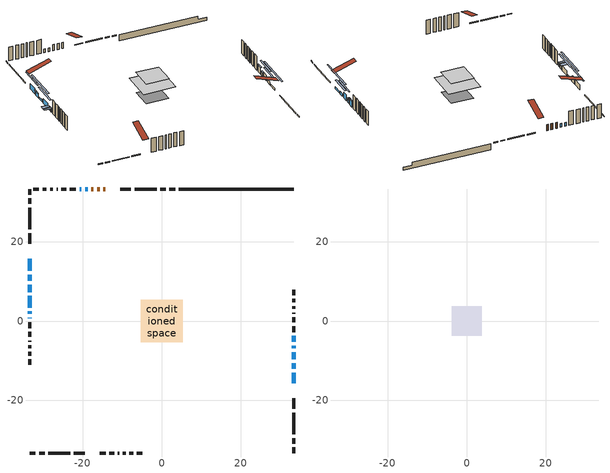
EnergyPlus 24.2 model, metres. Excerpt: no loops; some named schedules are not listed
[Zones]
conditioned space
 floor adiabatic (AdiabaticFloorConstruction): -5.32,-5.32 -5.32,5.32 5.32,5.32 5.32,-5.32 z3.23
 floor foundation (Slab1 construction): -3.71,-3.55 -3.71,3.55 3.71,3.55 3.71,-3.55 z-1.34
 wall outside (RimJoist1 construction): 3.37,33.35 1.96,33.35 / -33.35,-33.35 -31.94,-33.35 / -33.35,33.35 -33.35,31.94 / 33.35,-33.35 33.35,-31.94 z0.79:1.09
 wall outside (RimJoist2 construction): 1.03,33.35 -0.38,33.35 / -31.01,-33.35 -29.61,-33.35 / -33.35,31.01 -33.35,29.61 / 33.35,-31.01 33.35,-29.61 z0.79:1.09
 wall outside (RimJoist3 construction): -1.31,33.35 -6.86,33.35 / -28.68,-33.35 -23.13,-33.35 / -33.35,28.68 -33.35,23.13 / 33.35,-28.68 33.35,-23.13 z0.79:1.09
 wall outside (RimJoist4 construction): -7.79,33.35 -10.51,33.35 / -22.2,-33.35 -19.48,-33.35 / -33.35,22.2 -33.35,19.48 / 33.35,-22.2 33.35,-19.48 z0.79:1.09
 wall outside (AdiabaticWallConstruction 1): -14.3,33.35 -14.77,33.35 / -15.7,33.35 -16.33,33.35 / -17.26,33.35 -17.82,33.35 z0.79:2.82
 wall outside (AdiabaticWallConstruction): -18.75,33.35 -19.36,33.35 / 33.35,-6.91 33.35,-6.2 / -20.29,33.35 -20.75,33.35 z0.79:2.01; -33.35,15.69 -33.35,12.64 z0.79:2.62; -33.35,11.72 -33.35,10.11 z0.79:2.24; 33.35,-15.69 33.35,-13.05 z0.79:1.38; -33.35,9.19 -33.35,7.25 z0.79:1.48; 33.35,-12.12 33.35,-10.65 z0.79:1.76; 33.35,-9.72 33.35,-7.84 z0.79:2.82; -33.35,6.33 -33.35,3.33 z0.79:2.42; -33.35,2.4 -33.35,1.79 / -33.35,0.87 -33.35,0.63 z0.79:1.86; 33.35,-5.27 33.35,-3.73 z0.79:2.98
 wall outside (Wall1 construction): -21.68,33.35 -23.2,33.35 / -15.69,-33.35 -14.17,-33.35 / -33.35,-0.29 -33.35,-1.82 / 33.35,-2.8 33.35,-1.27 z0.79:5.67
 wall outside (Wall2 construction): -24.13,33.35 -25.38,33.35 / -13.24,-33.35 -11.99,-33.35 / -33.35,-2.75 -33.35,-4 / 33.35,-0.34 33.35,0.91 z0.79:5.67
 wall outside (Wall3 construction): -26.31,33.35 -26.58,33.35 / -11.06,-33.35 -10.79,-33.35 / -33.35,-4.93 -33.35,-5.2 / 33.35,1.84 33.35,2.11 z0.79:5.67
 wall outside (Wall4 construction): -27.51,33.35 -28.24,33.35 / -9.86,-33.35 -9.13,-33.35 / -33.35,-6.13 -33.35,-6.85 / 33.35,3.04 33.35,3.76 z0.79:5.67
 wall outside (Wall5 construction): -29.16,33.35 -30.11,33.35 / -8.2,-33.35 -7.26,-33.35 / -33.35,-7.78 -33.35,-8.72 / 33.35,4.69 33.35,5.63 z0.79:5.67
 wall outside (Wall6 construction): -31.03,33.35 -32.42,33.35 / -6.33,-33.35 -4.94,-33.35 / -33.35,-9.65 -33.35,-11.04 / 33.35,6.56 33.35,7.95 z0.79:5.67
 wall foundation (FoundationWall1 construction): 4.29,33.35,-1.34 4.29,33.35,0.79 30.45,33.35,0.79 30.45,33.35,-0.2 33.35,33.35,-0.2 33.35,33.35,-1.34
 window (WindowConstruction 7): -18.75,33.35 -19.36,33.35 z0.79:2.01
 window (WindowConstruction 5): -33.35,15.69 -33.35,12.64 z0.79:2.62
 window (WindowConstruction 6): -33.35,11.71 -33.35,10.11 z0.79:2.24
 window (WindowConstruction 11): 33.35,-15.69 33.35,-13.05 z0.79:1.38
 window (WindowConstruction 12): -33.35,9.18 -33.35,7.26 z0.79:1.48
 window (WindowConstruction): 33.35,-12.12 33.35,-10.65 z0.79:1.76
 window (WindowConstruction 1): 33.35,-9.72 33.35,-7.84 z0.79:2.82
 window (WindowConstruction 2): -33.35,6.33 -33.35,3.33 z0.79:2.41
 window (WindowConstruction 8): -33.35,2.4 -33.35,1.79 z0.79:1.86
 window (WindowConstruction 9): -33.35,0.86 -33.35,0.64 z0.79:1.86
 window (WindowConstruction 3): 33.35,-6.91 33.35,-6.2 z0.79:2.01
 window (WindowConstruction 4): 33.35,-5.27 33.35,-3.73 z0.79:2.98
 window (WindowConstruction 10): -20.29,33.35 -20.75,33.35 z0.79:2.01
 door (Door): -14.3,33.35 -14.77,33.35 z0.79:2.82
 door (Door 1): -15.7,33.35 -16.33,33.35 z0.79:2.82
 door (Door 2): -17.26,33.35 -17.82,33.35 z0.79:2.82
 ceiling adiabatic (AdiabaticFloorConstruction): 5.32,-5.32 5.32,5.32 -5.32,5.32 -5.32,-5.32 z3.23
attic - vented
 floor to conditioned space (Floor1 construction Reversed): -3.76,-3.76 -3.76,3.76 3.76,3.76 3.76,-3.76 z5.67
 roof outside (Roof1 construction): -13.37,33.35,5.67 -13.37,26.03,8.11 -11.44,26.03,8.11 -11.44,33.35,5.67; -16.62,-33.35,5.67 -16.62,-26.03,8.11 -18.55,-26.03,8.11 -18.55,-33.35,5.67; -33.35,16.62,5.67 -26.03,16.62,8.11 -26.03,18.55,8.11 -33.35,18.55,5.67; 33.35,-16.62,5.67 26.03,-16.62,8.11 26.03,-18.55,8.11 33.35,-18.55,5.67
shading: -33.35,10 -33.35,18.33 -33.77,18.33 -33.77,10 z5.26; -33.35,9.91 -33.35,11.92 -33.77,11.92 -33.77,9.91 z2.44; 33.35,-7.97 33.35,-20.77 33.77,-20.77 33.77,-7.97 z6.46; -33.35,2.17 -33.35,14.27 -33.77,14.27 -33.77,2.17 z6.56; 33.35,-8.01 33.35,-14.76 33.77,-14.76 33.77,-8.01 z4.4; 33.35,-5.2 33.35,-12.36 33.77,-12.36 33.77,-5.2 z5.46; -33.35,0.69 -33.35,8.97 -33.77,8.97 -33.77,0.69 z5.05; -33.35,1.49 -33.35,2.7 -35.8,2.7 -35.8,1.49 z2.16; -33.35,0.34 -33.35,1.16 -35.8,1.16 -35.8,0.34 z2.16; 33.35,-6 33.35,-7.11 33.77,-7.11 33.77,-6 z2.21; 33.35,-3.52 33.35,-5.48 33.77,-5.48 33.77,-3.52 z3.18
[Building]
Building 1: Terrain=Suburbs
[Site:Location]
Toronto City Centre_ON: Latitude {deg}=43.63; Longitude {deg}=-79.39; Time Zone {hr}=-5; Elevation {m}=77; Keep Site Location Information=Yes
[Site:GroundTemperature:Shallow]
5.01852, 3.26908, 3.12898, 3.95918, 7.29196, 10.6092, 13.4851, 15.3069, 15.4617, 13.9799, 11.1774, 7.9619
[Site:WaterMainsTemperature]
Calculation Method=Schedule; Temperature Schedule=mains temperature schedule
[Material] Roughness=Rough; Thermal Absorptance=0.9
Name | Thickness {m} | Conductivity {W/m-K} | Density {kg/m3} | Specific Heat {J/kg-K} | Solar Absorptance | Visible Absorptance
asphalt or fiberglass shingles | 0.00635 | 0.162714 | 1121.4 | 1465.45 | 0.4 | 0.4
ceiling stud and cavity | 0.1397 | 0.0800577 | 65.682 | 1177.47 | 0.7 | 0.7
concrete 4.0 in. | 0.1016 | 1.803125 | 2242.8 | 837.4 | 0.7 | 0.7
concrete 8.0 in. | 0.2032 | 1.803125 | 2242.8 | 837.4 | 0.7 | 0.7
door material | 0.04445 | 0.0451087 | 512.64 | 1214.23 | 0.7 | 0.7
exterior vertical ins | 0.0243369 | 0.029427 | 32.04 | 1214.23 | 0.7 | 0.7
floor covering | 0.0127 | 0.0433444 | 54.468 | 1339.84 | 0.6 | 0.6
floor rigid ins; wall rigid ins | 0.512978 | 0.029427 | 32.04 | 1214.23 | 0.7 | 0.7
floor stud and cavity | 0.1397 | 1.75129 | 37.0049 | 1207.88 | 0.7 | 0.7
furniture material conditioned space 1 | 0.1524 | 0.115458 | 640.8 | 1214.23 | 0.6 | 0.6
gypsum board | 0.0127 | 0.160291 | 801 | 837.4 | 0.6 | 0.6
gypsum board 1 | 0.0127 | 0.160291 | 801 | 837.4 | 0.7 | 0.7
osb sheathing 0.5 in. | 0.0127 | 0.115458 | 512.64 | 1214.23 | 0.7 | 0.7
osb sheathing 0.75 in. | 0.01905 | 0.115458 | 512.64 | 1214.23 | 0.7 | 0.7
osb sheathing 2.0 in. | 0.0508 | 0.115458 | 512.64 | 1214.23 | 0.7 | 0.7
rim joist stud and cavity | 0.0508 | 0.0464888 | 125.044 | 1163.47 | 0.6 | 0.6
rim joist stud and cavity 1 | 0.0508 | 0.0389034 | 125.044 | 1163.47 | 0.6 | 0.6
rim joist stud and cavity 2 | 0.0508 | 0.0509196 | 125.044 | 1163.47 | 0.6 | 0.6
rim joist stud and cavity 3 | 0.0508 | 0.0387988 | 125.044 | 1163.47 | 0.6 | 0.6
wall stud and cavity | 0.1397 | 0.100683 | 139.0536 | 1170.24 | 0.7 | 0.7
wall stud and cavity 1 | 0.1397 | 0.131139 | 139.0536 | 1170.24 | 0.7 | 0.7
wall stud and cavity 2 | 0.1397 | 0.149414 | 139.0536 | 1170.24 | 0.7 | 0.7
wall stud and cavity 3 | 0.1397 | 0.123006 | 139.0536 | 1170.24 | 0.7 | 0.7
wall stud and cavity 4 | 0.1397 | 0.103575 | 139.0536 | 1170.24 | 0.7 | 0.7
wall stud and cavity 5 | 0.1397 | 0.129851 | 139.0536 | 1170.24 | 0.7 | 0.7
wall stud and cavity 6 | 0.0889 | 0.380278 | 52.3479 | 1209.89 | 0.7 | 0.7
wall stud and cavity 7 | 0.0889 | 0.391764 | 83.0341 | 1211.67 | 0.7 | 0.7
wood siding | 0.0254 | 0.102417 | 544.68 | 1172.36 | 0.4 | 0.4
wood siding 1; wood siding 2; wood siding 3 | 0.0254 | 0.102417 | 544.68 | 1172.36 | 0.7 | 0.7
[WindowMaterial:SimpleGlazingSystem]
Name | U-Factor {W/m2-K} | Solar Heat Gain Coefficient
WindowMaterial | 2.44835 | 0.62
WindowMaterial 1 | 4.20286 | 0.68
WindowMaterial 10 | 2.97868 | 0.61
WindowMaterial 11 | 2.969594 | 0.62
WindowMaterial 12 | 2.94461 | 0.65
WindowMaterial 2 | 2.3524 | 0.66
WindowMaterial 3 | 2.95426 | 0.63
WindowMaterial 4 | 2.887263 | 0.7
WindowMaterial 5 | 3.29381 | 0.71
WindowMaterial 6 | 2.90089 | 0.68
WindowMaterial 7 | 2.96789 | 0.62
WindowMaterial 8 | 2.972433 | 0.61
WindowMaterial 9 | 3.32333 | 0.47
[Construction]
AdiabaticFloorConstruction: floor stud and cavity, floor rigid ins, osb sheathing 0.75 in., floor covering
AdiabaticWallConstruction: wood siding 2, wall rigid ins, wall stud and cavity 6, gypsum board
AdiabaticWallConstruction 1: wood siding 3, wall rigid ins, wall stud and cavity 6, gypsum board
Door; Door 1; Door 2: door material
Floor1 construction Reversed: gypsum board, ceiling stud and cavity
FoundationWall1 construction: concrete 8.0 in., gypsum board 1
furniture construction conditioned space 1: furniture material conditioned space 1
PartitionWallConstruction: gypsum board, wall stud and cavity 7, gypsum board
RimJoist1 construction: wood siding 1, osb sheathing 2.0 in., rim joist stud and cavity
RimJoist2 construction: wood siding 1, osb sheathing 2.0 in., rim joist stud and cavity 1
RimJoist3 construction: wood siding 1, osb sheathing 2.0 in., rim joist stud and cavity 2
RimJoist4 construction: wood siding 1, osb sheathing 2.0 in., rim joist stud and cavity 3
Roof1 construction: asphalt or fiberglass shingles
Slab1 construction: concrete 4.0 in.
Wall1 construction: wood siding, osb sheathing 0.5 in., wall stud and cavity, gypsum board
Wall2 construction: wood siding, osb sheathing 0.5 in., wall stud and cavity 1, gypsum board
Wall3 construction: wood siding, osb sheathing 0.5 in., wall stud and cavity 2, gypsum board
Wall4 construction: wood siding, osb sheathing 0.5 in., wall stud and cavity 3, gypsum board
Wall5 construction: wood siding, osb sheathing 0.5 in., wall stud and cavity 4, gypsum board
Wall6 construction: wood siding, osb sheathing 0.5 in., wall stud and cavity 5, gypsum board
WindowConstruction: WindowMaterial
WindowConstruction 1: WindowMaterial 1
WindowConstruction 10: WindowMaterial 10
WindowConstruction 11: WindowMaterial 11
WindowConstruction 12: WindowMaterial 12
WindowConstruction 2: WindowMaterial 2
WindowConstruction 3: WindowMaterial 3
WindowConstruction 4: WindowMaterial 4
WindowConstruction 5: WindowMaterial 5
WindowConstruction 6: WindowMaterial 6
WindowConstruction 7: WindowMaterial 7
WindowConstruction 8: WindowMaterial 8
WindowConstruction 9: WindowMaterial 9
[Zone] Multiplier=1; Part of Total Floor Area=Yes
Name | Volume {m3}
attic - vented | 22.3832
conditioned space | 413.2
[Space]
Name | Zone | Volume {m3}
attic - vented 1 | attic - vented | 22.3832
conditioned space 1 | conditioned space | 413.2
[ZoneInfiltration:EffectiveLeakageArea]
infil attic - vented 1: Zone or Space=attic - vented 1; Schedule=Always On Discrete; Effective Air Leakage Area {cm2}=2378.95; Stack Coefficient=0.000169702; Wind Coefficient=8.80164e-06
[ZoneMixing]
whole house fan mix: Zone or Space=attic - vented; Schedule=Always On Continuous; Design Flow Rate Calculation Method=Flow/Zone; Design Flow Rate {m3/s}=0; Source Zone or Space=conditioned space
[SurfaceProperty:ExposedFoundationPerimeter]
Slab1: Exposed Perimeter Calculation Method=TotalExposedPerimeter; Total Exposed Perimeter {m}=29.059
[InternalMass] Zone or ZoneList=conditioned space; Space or SpaceList=conditioned space 1
Name | Construction | Surface Area {m2}
furniture mass conditioned space 1 | furniture construction conditioned space 1 | 66.3198
partition wall mass | PartitionWallConstruction | 165.799
[Lights]
interior lighting: Zone or ZoneList or Space or SpaceList=conditioned space 1; Schedule=interior lighting schedule; Design Level Calculation Method=LightingLevel; Lighting Level {W}=343.2; Return Air Fraction=0; Fraction Radiant=0.6; Fraction Visible=0.2; Fraction Replaceable=1
[People]
occupants: Zone or ZoneList or Space or SpaceList=conditioned space 1; Number of People Schedule=occupants schedule; Number of People Calculation Method=People; Number of People=3; Fraction Radiant=0.314171; Sensible Heat Fraction=0.56303; Activity Level Schedule=occupants activity schedule; Carbon Dioxide Generation Rate {m3/s-W}=0; Enable ASHRAE 55 Comfort Warnings=No; Mean Radiant Temperature Calculation Type=EnclosureAveraged
[ElectricEquipment] Zone or ZoneList or Space or SpaceList=conditioned space 1; Design Level Calculation Method=EquipmentLevel
Name | Schedule | Design Level {W} | Fraction Latent | Fraction Radiant | Fraction Lost
clothes dryer | clothes dryer schedule | 140.772 | 0.015 | 0.081 | 0.85
clothes washer | clothes washer schedule | 32.1985 | 0.03 | 0.162 | 0.7
cooking range | cooking range schedule | 215.147 | 0.08 | 0.432 | 0.2
dishwasher | dishwasher schedule | 66.8632 | 0.3 | 0.18 | 0.4
fridge | fridge schedule | 72.9452 | 0 | 0.6 | 0
mech vent bath fan 0 | mech vent bath fan 0 schedule | 50.2 | 0 | 0 | 1
mech vent bath fan 1 | mech vent bath fan 1 schedule | 50.2 | 0 | 0 | 1
mech vent house fan | mech vent house fan schedule | 0 | 0 | 0 | 1
mech vent house fan cfis | mech vent house fan cfis schedule | 0 | 0 | 0 | 0
mech vent range fan 0 | mech vent range fan 0 schedule | 57 | 0 | 0 | 1
misc plug loads | misc plug loads schedule | 494.7 | 0.045 | 0.513 | 0.1
whole house fan | Always On Discrete | 0 | 0 | 0 | 1
[OtherEquipment] Zone or ZoneList or Space or SpaceList=conditioned space 1; Design Level Calculation Method=EquipmentLevel
Name | Fuel Type | Schedule | Design Level {W} | Fraction Latent | Fraction Radiant | Fraction Lost
clothes dryer 1 | Electricity | clothes dryer schedule | 0 | 0.015 | 0.081 | 0.85
cooking range 1 | Electricity | cooking range schedule | 0 | 0.08 | 0.432 | 0.2
general water use latent | None | general water use schedule | 62.594 | 1 | 0 | 0
general water use sensible | None | general water use schedule | -61.6891 | 0 | 0.6 | 0
mech vent house fan latent load | None | Always On Discrete | 0 | 1 | 0 | 0
mech vent house fan sensible load | None | Always On Discrete | 0 | 0 | 0 | 0
water heater energy adjustment1 | NaturalGas | Always On Discrete | 0.01 | 0 | 0 | 1
[ZoneInfiltration:DesignFlowRate] Zone or ZoneList or Space or SpaceList=conditioned space 1; Schedule=Always On Discrete; Design Flow Rate Calculation Method=Flow/Zone; Design Flow Rate {m3/s}=0
infil flow; natural vent flow; whole house fan flow
[Foundation:Kiva]
Foundation Kiva 1: Initial Indoor Air Temperature {C}=18; Wall Height Above Grade {m}=0.790011; Wall Depth Below Slab {m}=0.2032; Custom Block Material Name 1=exterior vertical ins; Custom Block Depth 1 {m}=2.13; Custom Block X Position 1 {m}=0.2159; Custom Block Z Position 1 {m}=0
[Foundation:Kiva:Settings]
Soil Conductivity {W/m-K}=0.849921; Soil Density {kg/m3}=1842.3; Soil Specific Heat {J/kg-K}=418.7; Ground Solar Absorptivity=0.9; Ground Thermal Absorptivity=0.9; Ground Surface Roughness {m}=0.03; Far-Field Width {m}=40; Deep-Ground Boundary Condition=ZeroFlux; Deep-Ground Depth {m}=40; Minimum Cell Dimension {m}=0.2; Maximum Cell Growth Coefficient=3; Simulation Timestep=Timestep
[Exterior:Lights]
exterior lighting: Schedule=exterior lighting schedule; Design Level {W}=75.6
[Schedule:Constant]
Name | Hourly Value
Always On Continuous; mech vent house fan schedule; mech vent house fan cfis schedule; Always On Discrete | 1
occupants activity schedule | 117.228
fridge schedule | 0
[Schedule:Week:Daily]
interior lighting schedule Week Rule - Jan1-Jan27: interior lighting schedule day, interior lighting schedule day, interior lighting schedule day, interior lighting schedule day, interior lighting schedule day, interior lighting schedule day, interior lighting schedule day, interior lighting schedule default day, interior lighting schedule default day, interior lighting schedule default day, interior lighting schedule default day, interior lighting schedule default day
interior lighting schedule Week Rule - Jan28-Feb3: interior lighting schedule day, interior lighting schedule day, interior lighting schedule day, interior lighting schedule day, interior lighting schedule day 1, interior lighting schedule day 1, interior lighting schedule day 1, interior lighting schedule default day, interior lighting schedule default day, interior lighting schedule default day, interior lighting schedule default day, interior lighting schedule default day
interior lighting schedule Week Rule - Feb4-Feb24: interior lighting schedule day 1, interior lighting schedule day 1, interior lighting schedule day 1, interior lighting schedule day 1, interior lighting schedule day 1, interior lighting schedule day 1, interior lighting schedule day 1, interior lighting schedule default day, interior lighting schedule default day, interior lighting schedule default day, interior lighting schedule default day, interior lighting schedule default day
interior lighting schedule Week Rule - Feb25-Mar3: interior lighting schedule day 1, interior lighting schedule day 1, interior lighting schedule day 1, interior lighting schedule day 1, interior lighting schedule day 2, interior lighting schedule day 2, interior lighting schedule day 2, interior lighting schedule default day, interior lighting schedule default day, interior lighting schedule default day, interior lighting schedule default day, interior lighting schedule default day
interior lighting schedule Week Rule - Mar4-Mar31: interior lighting schedule day 2, interior lighting schedule day 2, interior lighting schedule day 2, interior lighting schedule day 2, interior lighting schedule day 2, interior lighting schedule day 2, interior lighting schedule day 2, interior lighting schedule default day, interior lighting schedule default day, interior lighting schedule default day, interior lighting schedule default day, interior lighting schedule default day
interior lighting schedule Week Rule - Apr1-Apr28: interior lighting schedule day 3, interior lighting schedule day 3, interior lighting schedule day 3, interior lighting schedule day 3, interior lighting schedule day 3, interior lighting schedule day 3, interior lighting schedule day 3, interior lighting schedule default day, interior lighting schedule default day, interior lighting schedule default day, interior lighting schedule default day, interior lighting schedule default day
interior lighting schedule Week Rule - Apr29-May5: interior lighting schedule day 3, interior lighting schedule day 3, interior lighting schedule day 4, interior lighting schedule day 4, interior lighting schedule day 4, interior lighting schedule day 4, interior lighting schedule day 4, interior lighting schedule default day, interior lighting schedule default day, interior lighting schedule default day, interior lighting schedule default day, interior lighting schedule default day
interior lighting schedule Week Rule - May6-May26: interior lighting schedule day 4, interior lighting schedule day 4, interior lighting schedule day 4, interior lighting schedule day 4, interior lighting schedule day 4, interior lighting schedule day 4, interior lighting schedule day 4, interior lighting schedule default day, interior lighting schedule default day, interior lighting schedule default day, interior lighting schedule default day, interior lighting schedule default day
interior lighting schedule Week Rule - May27-Jun2: interior lighting schedule day 4, interior lighting schedule day 4, interior lighting schedule day 4, interior lighting schedule day 4, interior lighting schedule day 4, interior lighting schedule day 5, interior lighting schedule day 5, interior lighting schedule default day, interior lighting schedule default day, interior lighting schedule default day, interior lighting schedule default day, interior lighting schedule default day
interior lighting schedule Week Rule - Jun3-Jun30: interior lighting schedule day 5, interior lighting schedule day 5, interior lighting schedule day 5, interior lighting schedule day 5, interior lighting schedule day 5, interior lighting schedule day 5, interior lighting schedule day 5, interior lighting schedule default day, interior lighting schedule default day, interior lighting schedule default day, interior lighting schedule default day, interior lighting schedule default day
interior lighting schedule Week Rule - Jul1-Jul28: interior lighting schedule day 6, interior lighting schedule day 6, interior lighting schedule day 6, interior lighting schedule day 6, interior lighting schedule day 6, interior lighting schedule day 6, interior lighting schedule day 6, interior lighting schedule default day, interior lighting schedule default day, interior lighting schedule default day, interior lighting schedule default day, interior lighting schedule default day
interior lighting schedule Week Rule - Jul29-Aug4: interior lighting schedule day 6, interior lighting schedule day 6, interior lighting schedule day 6, interior lighting schedule day 7, interior lighting schedule day 7, interior lighting schedule day 7, interior lighting schedule day 7, interior lighting schedule default day, interior lighting schedule default day, interior lighting schedule default day, interior lighting schedule default day, interior lighting schedule default day
interior lighting schedule Week Rule - Aug5-Aug25: interior lighting schedule day 7, interior lighting schedule day 7, interior lighting schedule day 7, interior lighting schedule day 7, interior lighting schedule day 7, interior lighting schedule day 7, interior lighting schedule day 7, interior lighting schedule default day, interior lighting schedule default day, interior lighting schedule default day, interior lighting schedule default day, interior lighting schedule default day
interior lighting schedule Week Rule - Aug26-Sep1: interior lighting schedule day 7, interior lighting schedule day 7, interior lighting schedule day 7, interior lighting schedule day 7, interior lighting schedule day 7, interior lighting schedule day 7, interior lighting schedule day 8, interior lighting schedule default day, interior lighting schedule default day, interior lighting schedule default day, interior lighting schedule default day, interior lighting schedule default day
interior lighting schedule Week Rule - Sep2-Sep29: interior lighting schedule day 8, interior lighting schedule day 8, interior lighting schedule day 8, interior lighting schedule day 8, interior lighting schedule day 8, interior lighting schedule day 8, interior lighting schedule day 8, interior lighting schedule default day, interior lighting schedule default day, interior lighting schedule default day, interior lighting schedule default day, interior lighting schedule default day
interior lighting schedule Week Rule - Sep30-Oct6: interior lighting schedule day 8, interior lighting schedule day 9, interior lighting schedule day 9, interior lighting schedule day 9, interior lighting schedule day 9, interior lighting schedule day 9, interior lighting schedule day 9, interior lighting schedule default day, interior lighting schedule default day, interior lighting schedule default day, interior lighting schedule default day, interior lighting schedule default day
interior lighting schedule Week Rule - Oct7-Oct27: interior lighting schedule day 9, interior lighting schedule day 9, interior lighting schedule day 9, interior lighting schedule day 9, interior lighting schedule day 9, interior lighting schedule day 9, interior lighting schedule day 9, interior lighting schedule default day, interior lighting schedule default day, interior lighting schedule default day, interior lighting schedule default day, interior lighting schedule default day
interior lighting schedule Week Rule - Oct28-Nov3: interior lighting schedule day 9, interior lighting schedule day 9, interior lighting schedule day 9, interior lighting schedule day 9, interior lighting schedule day 10, interior lighting schedule day 10, interior lighting schedule day 10, interior lighting schedule default day, interior lighting schedule default day, interior lighting schedule default day, interior lighting schedule default day, interior lighting schedule default day
interior lighting schedule Week Rule - Nov4-Nov24: interior lighting schedule day 10, interior lighting schedule day 10, interior lighting schedule day 10, interior lighting schedule day 10, interior lighting schedule day 10, interior lighting schedule day 10, interior lighting schedule day 10, interior lighting schedule default day, interior lighting schedule default day, interior lighting schedule default day, interior lighting schedule default day, interior lighting schedule default day
interior lighting schedule Week Rule - Nov25-Dec1: interior lighting schedule day 10, interior lighting schedule day 10, interior lighting schedule day 10, interior lighting schedule day 10, interior lighting schedule day 10, interior lighting schedule day 10, interior lighting schedule day 11, interior lighting schedule default day, interior lighting schedule default day, interior lighting schedule default day, interior lighting schedule default day, interior lighting schedule default day
interior lighting schedule Week Rule - Dec2-Dec31: interior lighting schedule day 11, interior lighting schedule day 11, interior lighting schedule day 11, interior lighting schedule day 11, interior lighting schedule day 11, interior lighting schedule day 11, interior lighting schedule day 11, interior lighting schedule default day, interior lighting schedule default day, interior lighting schedule default day, interior lighting schedule default day, interior lighting schedule default day
occupants schedule Week Rule - Jan1-Dec31: occupants schedule day, occupants schedule day, occupants schedule day, occupants schedule day, occupants schedule day, occupants schedule day, occupants schedule day, occupants schedule default day, occupants schedule default day, occupants schedule default day, occupants schedule default day, occupants schedule default day
clothes dryer schedule Week Rule - Jan1-Dec31: clothes dryer schedule day, clothes dryer schedule day, clothes dryer schedule day, clothes dryer schedule day, clothes dryer schedule day, clothes dryer schedule day, clothes dryer schedule day, clothes dryer schedule default day, clothes dryer schedule default day, clothes dryer schedule default day, clothes dryer schedule default day, clothes dryer schedule default day
clothes washer schedule Week Rule - Jan1-Dec31: clothes washer schedule day, clothes washer schedule day, clothes washer schedule day, clothes washer schedule day, clothes washer schedule day, clothes washer schedule day, clothes washer schedule day, clothes washer schedule default day, clothes washer schedule default day, clothes washer schedule default day, clothes washer schedule default day, clothes washer schedule default day
cooking range schedule Week Rule - Jan1-Dec31: cooking range schedule day, cooking range schedule day, cooking range schedule day, cooking range schedule day, cooking range schedule day, cooking range schedule day, cooking range schedule day, cooking range schedule default day, cooking range schedule default day, cooking range schedule default day, cooking range schedule default day, cooking range schedule default day
dishwasher schedule Week Rule - Jan1-Dec31: dishwasher schedule day, dishwasher schedule day, dishwasher schedule day, dishwasher schedule day, dishwasher schedule day, dishwasher schedule day, dishwasher schedule day, dishwasher schedule default day, dishwasher schedule default day, dishwasher schedule default day, dishwasher schedule default day, dishwasher schedule default day
mech vent bath fan 0 schedule Week Rule - Jan1-Dec31: mech vent bath fan 0 schedule day, mech vent bath fan 0 schedule day, mech vent bath fan 0 schedule day, mech vent bath fan 0 schedule day, mech vent bath fan 0 schedule day, mech vent bath fan 0 schedule day, mech vent bath fan 0 schedule day, mech vent bath fan 0 schedule default day, mech vent bath fan 0 schedule default day, mech vent bath fan 0 schedule default day, mech vent bath fan 0 schedule default day, mech vent bath fan 0 schedule default day
mech vent bath fan 1 schedule Week Rule - Jan1-Dec31: mech vent bath fan 1 schedule day, mech vent bath fan 1 schedule day, mech vent bath fan 1 schedule day, mech vent bath fan 1 schedule day, mech vent bath fan 1 schedule day, mech vent bath fan 1 schedule day, mech vent bath fan 1 schedule day, mech vent bath fan 1 schedule default day, mech vent bath fan 1 schedule default day, mech vent bath fan 1 schedule default day, mech vent bath fan 1 schedule default day, mech vent bath fan 1 schedule default day
mech vent range fan 0 schedule Week Rule - Jan1-Dec31: mech vent range fan 0 schedule day, mech vent range fan 0 schedule day, mech vent range fan 0 schedule day, mech vent range fan 0 schedule day, mech vent range fan 0 schedule day, mech vent range fan 0 schedule day, mech vent range fan 0 schedule day, mech vent range fan 0 schedule default day, mech vent range fan 0 schedule default day, mech vent range fan 0 schedule default day, mech vent range fan 0 schedule default day, mech vent range fan 0 schedule default day
misc plug loads schedule Week Rule - Jan1-Dec31: misc plug loads schedule day, misc plug loads schedule day, misc plug loads schedule day, misc plug loads schedule day, misc plug loads schedule day, misc plug loads schedule day, misc plug loads schedule day, misc plug loads schedule default day, misc plug loads schedule default day, misc plug loads schedule default day, misc plug loads schedule default day, misc plug loads schedule default day
general water use schedule Week Rule - Jan1-Dec31: general water use schedule day, general water use schedule day, general water use schedule day, general water use schedule day, general water use schedule day, general water use schedule day, general water use schedule day, general water use schedule default day, general water use schedule default day, general water use schedule default day, general water use schedule default day, general water use schedule default day
exterior lighting schedule Week Rule - Jan1-Jan27: exterior lighting schedule day, exterior lighting schedule day, exterior lighting schedule day, exterior lighting schedule day, exterior lighting schedule day, exterior lighting schedule day, exterior lighting schedule day, exterior lighting schedule default day, exterior lighting schedule default day, exterior lighting schedule default day, exterior lighting schedule default day, exterior lighting schedule default day
exterior lighting schedule Week Rule - Jan28-Feb3: exterior lighting schedule day, exterior lighting schedule day, exterior lighting schedule day, exterior lighting schedule day, exterior lighting schedule day 1, exterior lighting schedule day 1, exterior lighting schedule day 1, exterior lighting schedule default day, exterior lighting schedule default day, exterior lighting schedule default day, exterior lighting schedule default day, exterior lighting schedule default day
exterior lighting schedule Week Rule - Feb4-Feb24: exterior lighting schedule day 1, exterior lighting schedule day 1, exterior lighting schedule day 1, exterior lighting schedule day 1, exterior lighting schedule day 1, exterior lighting schedule day 1, exterior lighting schedule day 1, exterior lighting schedule default day, exterior lighting schedule default day, exterior lighting schedule default day, exterior lighting schedule default day, exterior lighting schedule default day
exterior lighting schedule Week Rule - Feb25-Mar3: exterior lighting schedule day 1, exterior lighting schedule day 1, exterior lighting schedule day 1, exterior lighting schedule day 1, exterior lighting schedule day 2, exterior lighting schedule day 2, exterior lighting schedule day 2, exterior lighting schedule default day, exterior lighting schedule default day, exterior lighting schedule default day, exterior lighting schedule default day, exterior lighting schedule default day
exterior lighting schedule Week Rule - Mar4-Mar31: exterior lighting schedule day 2, exterior lighting schedule day 2, exterior lighting schedule day 2, exterior lighting schedule day 2, exterior lighting schedule day 2, exterior lighting schedule day 2, exterior lighting schedule day 2, exterior lighting schedule default day, exterior lighting schedule default day, exterior lighting schedule default day, exterior lighting schedule default day, exterior lighting schedule default day
exterior lighting schedule Week Rule - Apr1-Apr28: exterior lighting schedule day 3, exterior lighting schedule day 3, exterior lighting schedule day 3, exterior lighting schedule day 3, exterior lighting schedule day 3, exterior lighting schedule day 3, exterior lighting schedule day 3, exterior lighting schedule default day, exterior lighting schedule default day, exterior lighting schedule default day, exterior lighting schedule default day, exterior lighting schedule default day
exterior lighting schedule Week Rule - Apr29-May5: exterior lighting schedule day 3, exterior lighting schedule day 3, exterior lighting schedule day 4, exterior lighting schedule day 4, exterior lighting schedule day 4, exterior lighting schedule day 4, exterior lighting schedule day 4, exterior lighting schedule default day, exterior lighting schedule default day, exterior lighting schedule default day, exterior lighting schedule default day, exterior lighting schedule default day
exterior lighting schedule Week Rule - May6-May26: exterior lighting schedule day 4, exterior lighting schedule day 4, exterior lighting schedule day 4, exterior lighting schedule day 4, exterior lighting schedule day 4, exterior lighting schedule day 4, exterior lighting schedule day 4, exterior lighting schedule default day, exterior lighting schedule default day, exterior lighting schedule default day, exterior lighting schedule default day, exterior lighting schedule default day
exterior lighting schedule Week Rule - May27-Jun2: exterior lighting schedule day 4, exterior lighting schedule day 4, exterior lighting schedule day 4, exterior lighting schedule day 4, exterior lighting schedule day 4, exterior lighting schedule day 5, exterior lighting schedule day 5, exterior lighting schedule default day, exterior lighting schedule default day, exterior lighting schedule default day, exterior lighting schedule default day, exterior lighting schedule default day
exterior lighting schedule Week Rule - Jun3-Jun30: exterior lighting schedule day 5, exterior lighting schedule day 5, exterior lighting schedule day 5, exterior lighting schedule day 5, exterior lighting schedule day 5, exterior lighting schedule day 5, exterior lighting schedule day 5, exterior lighting schedule default day, exterior lighting schedule default day, exterior lighting schedule default day, exterior lighting schedule default day, exterior lighting schedule default day
[Schedule:Year]
interior lighting schedule: interior lighting schedule Week Rule - Jan1-Jan27, 1, 1, 1, 27, interior lighting schedule Week Rule - Jan28-Feb3, 1, 28, 2, 3, interior lighting schedule Week Rule - Feb4-Feb24, 2, 4, 2, 24, interior lighting schedule Week Rule - Feb25-Mar3, 2, 25, 3, 3, interior lighting schedule Week Rule - Mar4-Mar31, 3, 4, 3, 31, interior lighting schedule Week Rule - Apr1-Apr28, 4, 1, 4, 28, interior lighting schedule Week Rule - Apr29-May5, 4, 29, 5, 5, interior lighting schedule Week Rule - May6-May26, 5, 6, 5, 26, interior lighting schedule Week Rule - May27-Jun2, 5, 27, 6, 2, interior lighting schedule Week Rule - Jun3-Jun30, 6, 3, 6, 30, interior lighting schedule Week Rule - Jul1-Jul28, 7, 1, 7, 28, interior lighting schedule Week Rule - Jul29-Aug4, 7, 29, 8, 4, interior lighting schedule Week Rule - Aug5-Aug25, 8, 5, 8, 25, interior lighting schedule Week Rule - Aug26-Sep1, 8, 26, 9, 1, interior lighting schedule Week Rule - Sep2-Sep29, 9, 2, 9, 29, interior lighting schedule Week Rule - Sep30-Oct6, 9, 30, 10, 6, interior lighting schedule Week Rule - Oct7-Oct27, 10, 7, 10, 27, interior lighting schedule Week Rule - Oct28-Nov3, 10, 28, 11, 3, interior lighting schedule Week Rule - Nov4-Nov24, 11, 4, 11, 24, interior lighting schedule Week Rule - Nov25-Dec1, 11, 25, 12, 1, interior lighting schedule Week Rule - Dec2-Dec31, 12, 2, 12, 31
occupants schedule: occupants schedule Week Rule - Jan1-Dec31, 1, 1, 12, 31
clothes dryer schedule: clothes dryer schedule Week Rule - Jan1-Dec31, 1, 1, 12, 31
clothes washer schedule: clothes washer schedule Week Rule - Jan1-Dec31, 1, 1, 12, 31
cooking range schedule: cooking range schedule Week Rule - Jan1-Dec31, 1, 1, 12, 31
dishwasher schedule: dishwasher schedule Week Rule - Jan1-Dec31, 1, 1, 12, 31
mech vent bath fan 0 schedule: mech vent bath fan 0 schedule Week Rule - Jan1-Dec31, 1, 1, 12, 31
mech vent bath fan 1 schedule: mech vent bath fan 1 schedule Week Rule - Jan1-Dec31, 1, 1, 12, 31
mech vent range fan 0 schedule: mech vent range fan 0 schedule Week Rule - Jan1-Dec31, 1, 1, 12, 31
misc plug loads schedule: misc plug loads schedule Week Rule - Jan1-Dec31, 1, 1, 12, 31
general water use schedule: general water use schedule Week Rule - Jan1-Dec31, 1, 1, 12, 31
exterior lighting schedule: exterior lighting schedule Week Rule - Jan1-Jan27, 1, 1, 1, 27, exterior lighting schedule Week Rule - Jan28-Feb3, 1, 28, 2, 3, exterior lighting schedule Week Rule - Feb4-Feb24, 2, 4, 2, 24, exterior lighting schedule Week Rule - Feb25-Mar3, 2, 25, 3, 3, exterior lighting schedule Week Rule - Mar4-Mar31, 3, 4, 3, 31, exterior lighting schedule Week Rule - Apr1-Apr28, 4, 1, 4, 28, exterior lighting schedule Week Rule - Apr29-May5, 4, 29, 5, 5, exterior lighting schedule Week Rule - May6-May26, 5, 6, 5, 26, exterior lighting schedule Week Rule - May27-Jun2, 5, 27, 6, 2, exterior lighting schedule Week Rule - Jun3-Jun30, 6, 3, 6, 30, exterior lighting schedule Week Rule - Jul1-Jul28, 7, 1, 7, 28, exterior lighting schedule Week Rule - Jul29-Aug4, 7, 29, 8, 4, exterior lighting schedule Week Rule - Aug5-Aug25, 8, 5, 8, 25, exterior lighting schedule Week Rule - Aug26-Sep1, 8, 26, 9, 1, exterior lighting schedule Week Rule - Sep2-Sep29, 9, 2, 9, 29, exterior lighting schedule Week Rule - Sep30-Oct6, 9, 30, 10, 6, exterior lighting schedule Week Rule - Oct7-Oct27, 10, 7, 10, 27, exterior lighting schedule Week Rule - Oct28-Nov3, 10, 28, 11, 3, exterior lighting schedule Week Rule - Nov4-Nov24, 11, 4, 11, 24, exterior lighting schedule Week Rule - Nov25-Dec1, 11, 25, 12, 1, exterior lighting schedule Week Rule - Dec2-Dec31, 12, 2, 12, 31
[Schedule:Compact]
mains temperature schedule: Through: 01/01, For: AllDays, Until: 24:00, 8.80333, Through: 01/02, For: AllDays, Until: 24:00, 8.74333, Through: 01/03, For: AllDays, Until: 24:00, 8.68389, Through: 01/04, For: AllDays, Until: 24:00, 8.62611, Through: 01/05, For: AllDays, Until: 24:00, 8.56944, Through: 01/06, For: AllDays, Until: 24:00, 8.51389, Through: 01/07, For: AllDays, Until: 24:00, 8.45944, Through: 01/08, For: AllDays, Until: 24:00, 8.40611, Through: 01/09, For: AllDays, Until: 24:00, 8.35389, Through: 01/10, For: AllDays, Until: 24:00, 8.30278, Through: 01/11, For: AllDays, Until: 24:00, 8.25333, Through: 01/12, For: AllDays, Until: 24:00, 8.205, Through: 01/13, For: AllDays, Until: 24:00, 8.15778, Through: 01/14, For: AllDays, Until: 24:00, 8.11222, Through: 01/15, For: AllDays, Until: 24:00, 8.06778, Through: 01/16, For: AllDays, Until: 24:00, 8.02444, Through: 01/17, For: AllDays, Until: 24:00, 7.98222, Through: 01/18, For: AllDays, Until: 24:00, 7.94167, Through: 01/19, For: AllDays, Until: 24:00, 7.90222, Through: 01/20, For: AllDays, Until: 24:00, 7.86444, Through: 01/21, For: AllDays, Until: 24:00, 7.82778, Through: 01/22, For: AllDays, Until: 24:00, 7.79278, Through: 01/23, For: AllDays, Until: 24:00, 7.75889, Through: 01/24, For: AllDays, Until: 24:00, 7.72667, Through: 01/25, For: AllDays, Until: 24:00, 7.69556, Through: 01/26, For: AllDays, Until: 24:00, 7.66611, Through: 01/27, For: AllDays, Until: 24:00, 7.63778, Through: 01/28, For: AllDays, Until: 24:00, 7.61111, Through: 01/29, For: AllDays, Until: 24:00, 7.58556, Through: 01/30, For: AllDays, Until: 24:00, 7.56167, Through: 01/31, For: AllDays, Until: 24:00, 7.53944, Through: 02/01, For: AllDays, Until: 24:00, 7.51833, Through: 02/02, For: AllDays, Until: 24:00, 7.49889, Through: 02/03, For: AllDays, Until: 24:00, 7.48111, Through: 02/04, For: AllDays, Until: 24:00, 7.46444, Through: 02/05, For: AllDays, Until: 24:00, 7.44944, Through: 02/06, For: AllDays, Until: 24:00, 7.43556, Through: 02/07, For: AllDays, Until: 24:00, 7.42333, Through: 02/08, For: AllDays, Until: 24:00, 7.41278, Through: 02/09, For: AllDays, Until: 24:00, 7.40389, Through: 02/10, For: AllDays, Until: 24:00, 7.39611, Through: 02/11, For: AllDays, Until: 24:00, 7.39, Through: 02/12, For: AllDays, Until: 24:00, 7.38556, Through: 02/13, For: AllDays, Until: 24:00, 7.38222, Through: 02/14, For: AllDays, Until: 24:00, 7.38056, Through: 02/15, For: AllDays, Until: 24:00, 7.38056, Through: 02/16, For: AllDays, Until: 24:00, 7.38222, Through: 02/17, For: AllDays, Until: 24:00, 7.385, Through: 02/18, For: AllDays, Until: 24:00, 7.38944, Through: 02/19, For: AllDays, Until: 24:00, 7.395, Through: 02/20, For: AllDays, Until: 24:00, 7.40278, Through: 02/21, For: AllDays, Until: 24:00, 7.41167, Through: 02/22, For: AllDays, Until: 24:00, 7.42222, Through: 02/23, For: AllDays, Until: 24:00, 7.43389, Through: 02/24, For: AllDays, Until: 24:00, 7.44722, Through: 02/25, For: AllDays, Until: 24:00, 7.46222, Through: 02/26, For: AllDays, Until: 24:00, 7.47833, Through: 02/27, For: AllDays, Until: 24:00, 7.49611, Through: 02/28, For: AllDays, Until: 24:00, 7.51556, Through: 03/01, For: AllDays, Until: 24:00, 7.53667, Through: 03/02, For: AllDays, Until: 24:00, 7.55889, Through: 03/03, For: AllDays, Until: 24:00, 7.58222, Through: 03/04, For: AllDays, Until: 24:00, 7.60722, Through: 03/05, For: AllDays, Until: 24:00, 7.63389, Through: 03/06, For: AllDays, Until: 24:00, 7.66222, Through: 03/07, For: AllDays, Until: 24:00, 7.69111, Through: 03/08, For: AllDays, Until: 24:00, 7.72222, Through: 03/09, For: AllDays, Until: 24:00, 7.75444, Through: 03/10, For: AllDays, Until: 24:00, 7.78778, Through: 03/11, For: AllDays, Until: 24:00, 7.82278, Through: 03/12, For: AllDays, Until: 24:00, 7.85944, Through: 03/13, For: AllDays, Until: 24:00, 7.89722, Through: 03/14, For: AllDays, Until: 24:00, 7.93611, Through: 03/15, For: AllDays, Until: 24:00, 7.97667, Through: 03/16, For: AllDays, Until: 24:00, 8.01833, Through: 03/17, For: AllDays, Until: 24:00, 8.06167, Through: 03/18, For: AllDays, Until: 24:00, 8.10611, Through: 03/19, For: AllDays, Until: 24:00, 8.15167, Through: 03/20, For: AllDays, Until: 24:00, 8.19833, Through: 03/21, For: AllDays, Until: 24:00, 8.24667, Through: 03/22, For: AllDays, Until: 24:00, 8.29611, Through: 03/23, For: AllDays, Until: 24:00, 8.34667, Through: 03/24, For: AllDays, Until: 24:00, 8.39889, Through: 03/25, For: AllDays, Until: 24:00, 8.45167, Through: 03/26, For: AllDays, Until: 24:00, 8.50611, Through: 03/27, For: AllDays, Until: 24:00, 8.56167, Through: 03/28, For: AllDays, Until: 24:00, 8.61833, Through: 03/29, For: AllDays, Until: 24:00, 8.67611, Through: 03/30, For: AllDays, Until: 24:00, 8.735, Through: 03/31, For: AllDays, Until: 24:00, 8.795, Through: 04/01, For: AllDays, Until: 24:00, 8.85611, Through: 04/02, For: AllDays, Until: 24:00, 8.91833, Through: 04/03, For: AllDays, Until: 24:00, 8.98167, Through: 04/04, For: AllDays, Until: 24:00, 9.04556, Through: 04/05, For: AllDays, Until: 24:00, 9.11111, Through: 04/06, For: AllDays, Until: 24:00, 9.17722, Through: 04/07, For: AllDays, Until: 24:00, 9.24444, Through: 04/08, For: AllDays, Until: 24:00, 9.31222, Through: 04/09, For: AllDays, Until: 24:00, 9.38167, Through: 04/10, For: AllDays, Until: 24:00, 9.45167, Through: 04/11, For: AllDays, Until: 24:00, 9.52222, Through: 04/12, For: AllDays, Until: 24:00, 9.59444, Through: 04/13, For: AllDays, Until: 24:00, 9.66667, Through: 04/14, For: AllDays, Until: 24:00, 9.74, Through: 04/15, For: AllDays, Until: 24:00, 9.81444, Through: 04/16, For: AllDays, Until: 24:00, 9.88944, Through: 04/17, For: AllDays, Until: 24:00, 9.96556, Through: 04/18, For: AllDays, Until: 24:00, 10.0417, Through: 04/19, For: AllDays, Until: 24:00, 10.1189, Through: 04/20, For: AllDays, Until: 24:00, 10.1972, Through: 04/21, For: AllDays, Until: 24:00, 10.2756, Through: 04/22, For: AllDays, Until: 24:00, 10.355, Through: 04/23, For: AllDays, Until: 24:00, 10.435, Through: 04/24, For: AllDays, Until: 24:00, 10.515, Through: 04/25, For: AllDays, Until: 24:00, 10.5961, Through: 04/26, For: AllDays, Until: 24:00, 10.6778, Through: 04/27, For: AllDays, Until: 24:00, 10.76, Through: 04/28, For: AllDays, Until: 24:00, 10.8428, Through: 04/29, For: AllDays, Until: 24:00, 10.9261, Through: 04/30, For: AllDays, Until: 24:00, 11.0094, Through: 05/01, For: AllDays, Until: 24:00, 11.0933, Through: 05/02, For: AllDays, Until: 24:00, 11.1778, Through: 05/03, For: AllDays, Until: 24:00, 11.2628, Through: 05/04, For: AllDays, Until: 24:00, 11.3478, Through: 05/05, For: AllDays, Until: 24:00, 11.4333, Through: 05/06, For: AllDays, Until: 24:00, 11.5189, Through: 05/07, For: AllDays, Until: 24:00, 11.605, Through: 05/08, For: AllDays, Until: 24:00, 11.6917, Through: 05/09, For: AllDays, Until: 24:00, 11.7778, Through: 05/10, For: AllDays, Until: 24:00, 11.865, Through: 05/11, For: AllDays, Until: 24:00, 11.9517, Through: 05/12, For: AllDays, Until: 24:00, 12.0389, Through: 05/13, For: AllDays, Until: 24:00, 12.1261, Through: 05/14, For: AllDays, Until: 24:00, 12.2133, Through: 05/15, For: AllDays, Until: 24:00, 12.3006, Through: 05/16, For: AllDays, Until: 24:00, 12.3883, Through: 05/17, For: AllDays, Until: 24:00, 12.4756, Through: 05/18, For: AllDays, Until: 24:00, 12.5628, Through: 05/19, For: AllDays, Until: 24:00, 12.6506, Through: 05/20, For: AllDays, Until: 24:00, 12.7378, Through: 05/21, For: AllDays, Until: 24:00, 12.825, Through: 05/22, For: AllDays, Until: 24:00, 12.9122, Through: 05/23, For: AllDays, Until: 24:00, 12.9994, Through: 05/24, For: AllDays, Until: 24:00, 13.0861, Through: 05/25, For: AllDays, Until: 24:00, 13.1728, Through: 05/26, For: AllDays, Until: 24:00, 13.2594, Through: 05/27, For: AllDays, Until: 24:00, 13.3456, Through: 05/28, For: AllDays, Until: 24:00, 13.4317, Through: 05/29, For: AllDays, Until: 24:00, 13.5172, Through: 05/30, For: AllDays, Until: 24:00, 13.6028, Through: 05/31, For: AllDays, Until: 24:00, 13.6878, Through: 06/01, For: AllDays, Until: 24:00, 13.7722, Through: 06/02, For: AllDays, Until: 24:00, 13.8567, Through: 06/03, For: AllDays, Until: 24:00, 13.9406, Through: 06/04, For: AllDays, Until: 24:00, 14.0239, Through: 06/05, For: AllDays, Until: 24:00, 14.1067, Through: 06/06, For: AllDays, Until: 24:00, 14.1894, Through: 06/07, For: AllDays, Until: 24:00, 14.2711, Through: 06/08, For: AllDays, Until: 24:00, 14.3528, Through: 06/09, For: AllDays, Until: 24:00, 14.4339, Through: 06/10, For: AllDays, Until: 24:00, 14.5139, Through: 06/11, For: AllDays, Until: 24:00, 14.5939, Through: 06/12, For: AllDays, Until: 24:00, 14.6728, Through: 06/13, For: AllDays, Until: 24:00, 14.7511, Through: 06/14, For: AllDays, Until: 24:00, 14.8289, Through: 06/15, For: AllDays, Until: 24:00, 14.9061, Through: 06/16, For: AllDays, Until: 24:00, 14.9822, Through: 06/17, For: AllDays, Until: 24:00, 15.0578, Through: 06/18, For: AllDays, Until: 24:00, 15.1328, Through: 06/19, For: AllDays, Until: 24:00, 15.2067, Through: 06/20, For: AllDays, Until: 24:00, 15.28, Through: 06/21, For: AllDays, Until: 24:00, 15.3522, Through: 06/22, For: AllDays, Until: 24:00, 15.4239, Through: 06/23, For: AllDays, Until: 24:00, 15.4944, Through: 06/24, For: AllDays, Until: 24:00, 15.5639, Through: 06/25, For: AllDays, Until: 24:00, 15.6328, Through: 06/26, For: AllDays, Until: 24:00, 15.7006, Through: 06/27, For: AllDays, Until: 24:00, 15.7678, Through: 06/28, For: AllDays, Until: 24:00, 15.8333, Through: 06/29, For: AllDays, Until: 24:00, 15.8983, Through: 06/30, For: AllDays, Until: 24:00, 15.9622, Through: 07/01, For: AllDays, Until: 24:00, 16.025, Through: 07/02, For: AllDays, Until: 24:00, 16.0872, Through: 07/03, For: AllDays, Until: 24:00, 16.1478, Through: 07/04, For: AllDays, Until: 24:00, 16.2072, Through: 07/05, For: AllDays, Until: 24:00, 16.2661, Through: 07/06, For: AllDays, Until: 24:00, 16.3233, Through: 07/07, For: AllDays, Until: 24:00, 16.3794, Through: 07/08, For: AllDays, Until: 24:00, 16.435, Through: 07/09, For: AllDays, Until: 24:00, 16.4889, Through: 07/10, For: AllDays, Until: 24:00, 16.5417, Through: 07/11, For: AllDays, Until: 24:00, 16.5928, Through: 07/12, For: AllDays, Until: 24:00, 16.6433, Through: 07/13, For: AllDays, Until: 24:00, 16.6922, Through: 07/14, For: AllDays, Until: 24:00, 16.74, Through: 07/15, For: AllDays, Until: 24:00, 16.7867, Through: 07/16, For: AllDays, Until: 24:00, 16.8322, Through: 07/17, For: AllDays, Until: 24:00, 16.8761, Through: 07/18, For: AllDays, Until: 24:00, 16.9189, Through: 07/19, For: AllDays, Until: 24:00, 16.96, Through: 07/20, For: AllDays, Until: 24:00, 17, Through: 07/21, For: AllDays, Until: 24:00, 17.0389, Through: 07/22, For: AllDays, Until: 24:00, 17.0761, Through: 07/23, For: AllDays, Until: 24:00, 17.1122, Through: 07/24, For: AllDays, Until: 24:00, 17.1467, Through: 07/25, For: AllDays, Until: 24:00, 17.18, Through: 07/26, For: AllDays, Until: 24:00, 17.2117, Through: 07/27, For: AllDays, Until: 24:00, 17.2422, Through: 07/28, For: AllDays, Until: 24:00, 17.2711, Through: 07/29, For: AllDays, Until: 24:00, 17.2983, Through: 07/30, For: AllDays, Until: 24:00, 17.3244, Through: 07/31, For: AllDays, Until: 24:00, 17.3494, Through: 08/01, For: AllDays, Until: 24:00, 17.3728, Through: 08/02, For: AllDays, Until: 24:00, 17.3944, Through: 08/03, For: AllDays, Until: 24:00, 17.4144, Through: 08/04, For: AllDays, Until: 24:00, 17.4333, Through: 08/05, For: AllDays, Until: 24:00, 17.4506, Through: 08/06, For: AllDays, Until: 24:00, 17.4667, Through: 08/07, For: AllDays, Until: 24:00, 17.4811, Through: 08/08, For: AllDays, Until: 24:00, 17.4939, Through: 08/09, For: AllDays, Until: 24:00, 17.5056, Through: 08/10, For: AllDays, Until: 24:00, 17.5156, Through: 08/11, For: AllDays, Until: 24:00, 17.5239, Through: 08/12, For: AllDays, Until: 24:00, 17.5311, Through: 08/13, For: AllDays, Until: 24:00, 17.5361, Through: 08/14, For: AllDays, Until: 24:00, 17.54, Through: 08/15, For: AllDays, Until: 24:00, 17.5428, Through: 08/16, For: AllDays, Until: 24:00, 17.5439, Through: 08/17, For: AllDays, Until: 24:00, 17.5433, Through: 08/18, For: AllDays, Until: 24:00, 17.5411, Through: 08/19, For: AllDays, Until: 24:00, 17.5372, Through: 08/20, For: AllDays, Until: 24:00, 17.5322, Through: 08/21, For: AllDays, Until: 24:00, 17.5256, Through: 08/22, For: AllDays, Until: 24:00, 17.5178, Through: 08/23, For: AllDays, Until: 24:00, 17.5083, Through: 08/24, For: AllDays, Until: 24:00, 17.4972, Through: 08/25, For: AllDays, Until: 24:00, 17.4844, Through: 08/26, For: AllDays, Until: 24:00, 17.4706, Through: 08/27, For: AllDays, Until: 24:00, 17.455, Through: 08/28, For: AllDays, Until: 24:00, 17.4378, Through: 08/29, For: AllDays, Until: 24:00, 17.4194, Through: 08/30, For: AllDays, Until: 24:00, 17.3994, Through: 08/31, For: AllDays, Until: 24:00, 17.3778, Through: 09/01, For: AllDays, Until: 24:00, 17.355, Through: 09/02, For: AllDays, Until: 24:00, 17.3311, Through: 09/03, For: AllDays, Until: 24:00, 17.305, Through: 09/04, For: AllDays, Until: 24:00, 17.2778, Through: 09/05, For: AllDays, Until: 24:00, 17.2494, Through: 09/06, For: AllDays, Until: 24:00, 17.2194, Through: 09/07, For: AllDays, Until: 24:00, 17.1878, Through: 09/08, For: AllDays, Until: 24:00, 17.155, Through: 09/09, For: AllDays, Until: 24:00, 17.1206, Through: 09/10, For: AllDays, Until: 24:00, 17.085, Through: 09/11, For: AllDays, Until: 24:00, 17.0483, Through: 09/12, For: AllDays, Until: 24:00, 17.01, Through: 09/13, For: AllDays, Until: 24:00, 16.97, Through: 09/14, For: AllDays, Until: 24:00, 16.9289, Through: 09/15, For: AllDays, Until: 24:00, 16.8867, Through: 09/16, For: AllDays, Until: 24:00, 16.8428, Through: 09/17, For: AllDays, Until: 24:00, 16.7983, Through: 09/18, For: AllDays, Until: 24:00, 16.7517, Through: 09/19, For: AllDays, Until: 24:00, 16.7044, Through: 09/20, For: AllDays, Until: 24:00, 16.6556, Through: 09/21, For: AllDays, Until: 24:00, 16.6056, Through: 09/22, For: AllDays, Until: 24:00, 16.5544, Through: 09/23, For: AllDays, Until: 24:00, 16.5017, Through: 09/24, For: AllDays, Until: 24:00, 16.4483, Through: 09/25, For: AllDays, Until: 24:00, 16.3933, Through: 09/26, For: AllDays, Until: 24:00, 16.3372, Through: 09/27, For: AllDays, Until: 24:00, 16.2806, Through: 09/28, For: AllDays, Until: 24:00, 16.2222, Through: 09/29, For: AllDays, Until: 24:00, 16.1628, Through: 09/30, For: AllDays, Until: 24:00, 16.1022, Through: 10/01, For: AllDays, Until: 24:00, 16.0406, Through: 10/02, For: AllDays, Until: 24:00, 15.9778, Through: 10/03, For: AllDays, Until: 24:00, 15.9144, Through: 10/04, For: AllDays, Until: 24:00, 15.8494, Through: 10/05, For: AllDays, Until: 24:00, 15.7839, Through: 10/06, For: AllDays, Until: 24:00, 15.7172, Through: 10/07, For: AllDays, Until: 24:00, 15.6494, Through: 10/08, For: AllDays, Until: 24:00, 15.5811, Through: 10/09, For: AllDays, Until: 24:00, 15.5117, Through: 10/10, For: AllDays, Until: 24:00, 15.4411, Through: 10/11, For: AllDays, Until: 24:00, 15.37, Through: 10/12, For: AllDays, Until: 24:00, 15.2978, Through: 10/13, For: AllDays, Until: 24:00, 15.225, Through: 10/14, For: AllDays, Until: 24:00, 15.1511, Through: 10/15, For: AllDays, Until: 24:00, 15.0767, Through: 10/16, For: AllDays, Until: 24:00, 15.0011, Through: 10/17, For: AllDays, Until: 24:00, 14.925, Through: 10/18, For: AllDays, Until: 24:00, 14.8483, Through: 10/19, For: AllDays, Until: 24:00, 14.7706, Through: 10/20, For: AllDays, Until: 24:00, 14.6922, Through: 10/21, For: AllDays, Until: 24:00, 14.6133, Through: 10/22, For: AllDays, Until: 24:00, 14.5339, Through: 10/23, For: AllDays, Until: 24:00, 14.4539, Through: 10/24, For: AllDays, Until: 24:00, 14.3728, Through: 10/25, For: AllDays, Until: 24:00, 14.2917, Through: 10/26, For: AllDays, Until: 24:00, 14.21, Through: 10/27, For: AllDays, Until: 24:00, 14.1272, Through: 10/28, For: AllDays, Until: 24:00, 14.0444, Through: 10/29, For: AllDays, Until: 24:00, 13.9611, Through: 10/30, For: AllDays, Until: 24:00, 13.8772, Through: 10/31, For: AllDays, Until: 24:00, 13.7933, Through: 11/01, For: AllDays, Until: 24:00, 13.7089, Through: 11/02, For: AllDays, Until: 24:00, 13.6239, Through: 11/03, For: AllDays, Until: 24:00, 13.5383, Through: 11/04, For: AllDays, Until: 24:00, 13.4528, Through: 11/05, For: AllDays, Until: 24:00, 13.3667, Through: 11/06, For: AllDays, Until: 24:00, 13.2806, Through: 11/07, For: AllDays, Until: 24:00, 13.1944, Through: 11/08, For: AllDays, Until: 24:00, 13.1078, Through: 11/09, For: AllDays, Until: 24:00, 13.0206, Through: 11/10, For: AllDays, Until: 24:00, 12.9339, Through: 11/11, For: AllDays, Until: 24:00, 12.8467, Through: 11/12, For: AllDays, Until: 24:00, 12.7594, Through: 11/13, For: AllDays, Until: 24:00, 12.6722, Through: 11/14, For: AllDays, Until: 24:00, 12.5844, Through: 11/15, For: AllDays, Until: 24:00, 12.4972, Through: 11/16, For: AllDays, Until: 24:00, 12.41, Through: 11/17, For: AllDays, Until: 24:00, 12.3222, Through: 11/18, For: AllDays, Until: 24:00, 12.235, Through: 11/19, For: AllDays, Until: 24:00, 12.1478, Through: 11/20, For: AllDays, Until: 24:00, 12.0606, Through: 11/21, For: AllDays, Until: 24:00, 11.9733, Through: 11/22, For: AllDays, Until: 24:00, 11.8861, Through: 11/23, For: AllDays, Until: 24:00, 11.7994, Through: 11/24, For: AllDays, Until: 24:00, 11.7128, Through: 11/25, For: AllDays, Until: 24:00, 11.6267, Through: 11/26, For: AllDays, Until: 24:00, 11.5406, Through: 11/27, For: AllDays, Until: 24:00, 11.4544, Through: 11/28, For: AllDays, Until: 24:00, 11.3689, Through: 11/29, For: AllDays, Until: 24:00, 11.2839, Through: 11/30, For: AllDays, Until: 24:00, 11.1989, Through: 12/01, For: AllDays, Until: 24:00, 11.1144, Through: 12/02, For: AllDays, Until: 24:00, 11.03, Through: 12/03, For: AllDays, Until: 24:00, 10.9467, Through: 12/04, For: AllDays, Until: 24:00, 10.8633, Through: 12/05, For: AllDays, Until: 24:00, 10.7806, Through: 12/06, For: AllDays, Until: 24:00, 10.6983, Through: 12/07, For: AllDays, Until: 24:00, 10.6167, Through: 12/08, For: AllDays, Until: 24:00, 10.5356, Through: 12/09, For: AllDays, Until: 24:00, 10.4544, Through: 12/10, For: AllDays, Until: 24:00, 10.3744, Through: 12/11, For: AllDays, Until: 24:00, 10.295, Through: 12/12, For: AllDays, Until: 24:00, 10.2167, Through: 12/13, For: AllDays, Until: 24:00, 10.1383, Through: 12/14, For: AllDays, Until: 24:00, 10.0611, Through: 12/15, For: AllDays, Until: 24:00, 9.98444, Through: 12/16, For: AllDays, Until: 24:00, 9.90833, Through: 12/17, For: AllDays, Until: 24:00, 9.83278, Through: 12/18, For: AllDays, Until: 24:00, 9.75833, Through: 12/19, For: AllDays, Until: 24:00, 9.685, Through: 12/20, For: AllDays, Until: 24:00, 9.61222, Through: 12/21, For: AllDays, Until: 24:00, 9.54, Through: 12/22, For: AllDays, Until: 24:00, 9.46889, Through: 12/23, For: AllDays, Until: 24:00, 9.39889, Through: 12/24, For: AllDays, Until: 24:00, 9.32944, Through: 12/25, For: AllDays, Until: 24:00, 9.26111, Through: 12/26, For: AllDays, Until: 24:00, 9.19389, Through: 12/27, For: AllDays, Until: 24:00, 9.12722, Through: 12/28, For: AllDays, Until: 24:00, 9.06167, Through: 12/29, For: AllDays, Until: 24:00, 8.99722, Through: 12/30, For: AllDays, Until: 24:00, 8.93389, Through: 12/31, For: AllDays, Until: 24:00, 8.87111
